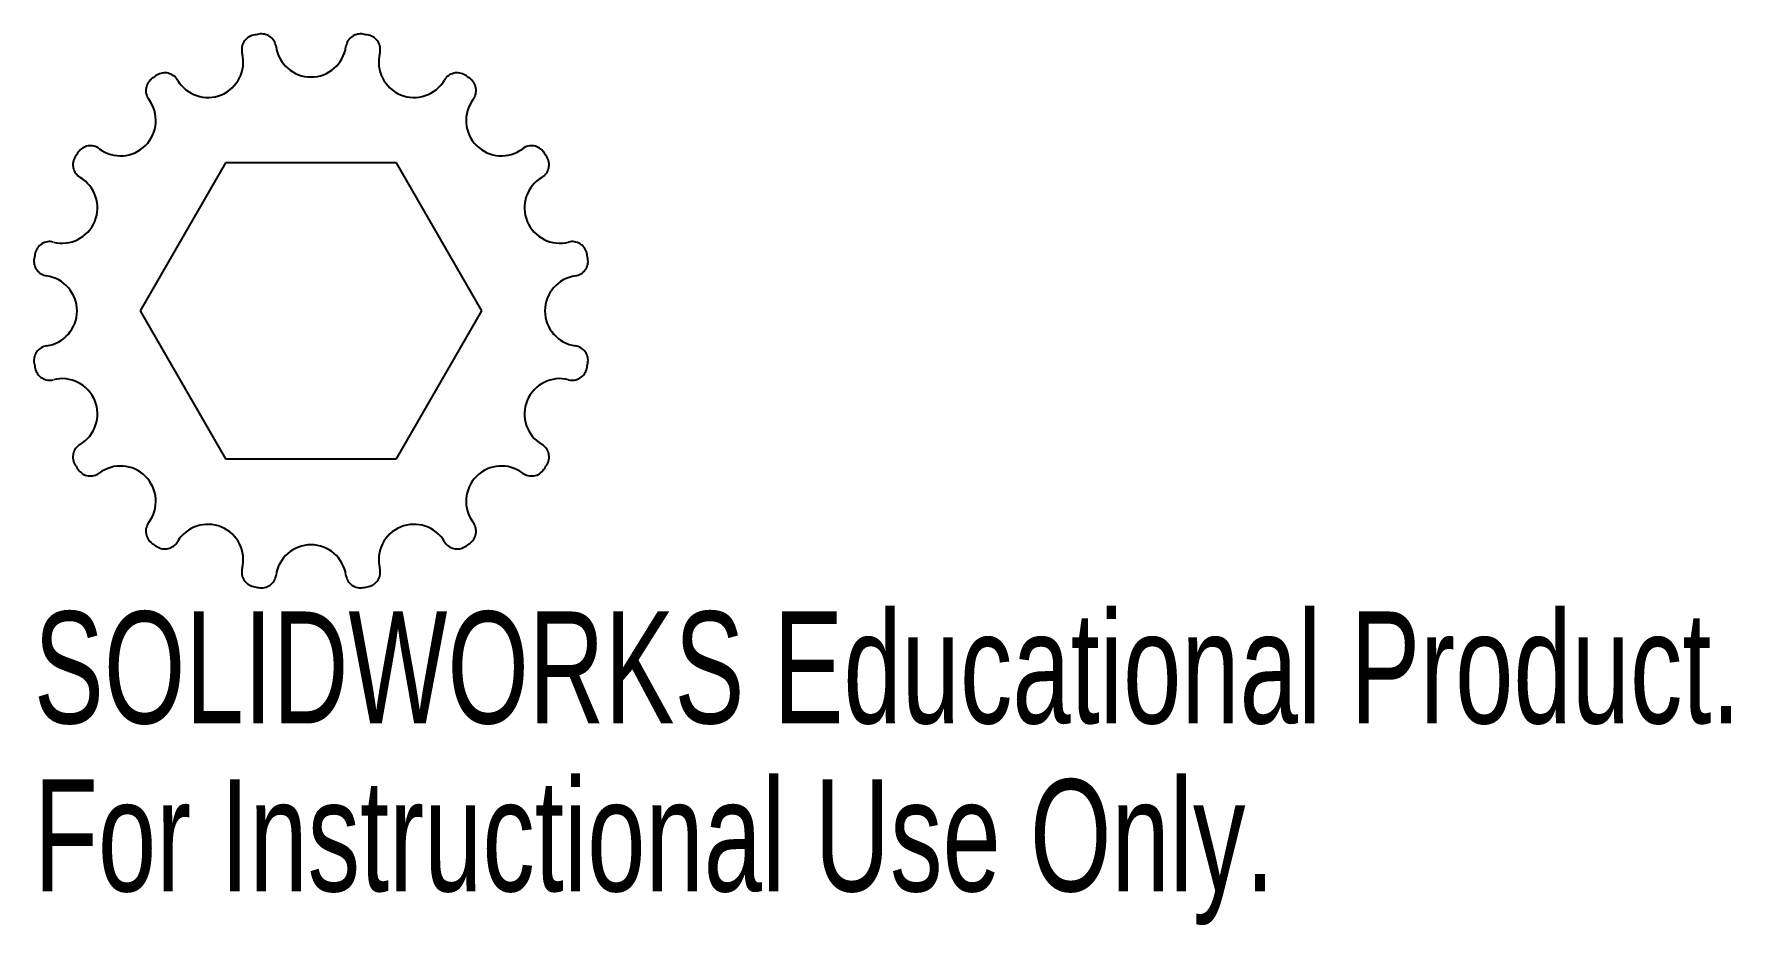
# Model space of a CAD drawing. Header units: inches. Extents: x -0.47 to 2.41, y -1.04 to 0.47.
import ezdxf

# ---------------------------------------------------------------- set-up
doc = ezdxf.new("R2010")
doc.units = ezdxf.units.IN
doc.header["$MEASUREMENT"] = 0
doc.styles.add('SLDTEXTSTYLE0', font='TXT', dxfattribs={"width": 0.7})

msp = doc.modelspace()

# ---------------------------------------------------------------- linework, layer by layer
at = {"color": 7, "linetype": 'Continuous', "lineweight": 25}
for p, q in [((-0.1452, 0.2515), (-0.2904, 0)), ((0.1452, 0.2515), (-0.1452, 0.2515)), ((0.2904, 0), (0.1452, 0.2515)), ((-0.2904, 0), (-0.1452, -0.2515)), ((0.1452, -0.2515), (0.2904, 0)), ((-0.1452, -0.2515), (0.1452, -0.2515))]:
    msp.add_line(p, q, dxfattribs=at)
for centre, radius, start, end in [((-0.0928, 0.4442), 0.025, 101.8048, 194.5104), ((0, 0), 0.4788, 100.6952, 101.8048), ((-0.0842, 0.4459), 0.025, 7.9896, 100.6952), ((0.0842, 0.4459), 0.025, 79.3048, 172.0104), ((0, 0), 0.4788, 78.1952, 79.3048), ((0.0928, 0.4442), 0.025, 345.4896, 78.1952), ((-0.1752, 0.4229), 0.06, 210.4896, 14.5104), ((0, 0.4577), 0.06, 187.9896, 352.0104), ((0.1752, 0.4229), 0.06, 165.4896, 329.5104), ((-0.2484, 0.3797), 0.025, 30.4896, 123.1952), ((0.2484, 0.3797), 0.025, 56.8048, 149.5104), ((-0.2557, 0.3748), 0.025, 124.3048, 217.0104), ((0, 0), 0.4788, 123.1952, 124.3048), ((0, 0), 0.4788, 55.6952, 56.8048), ((0.2557, 0.3748), 0.025, 322.9896, 55.6952), ((-0.3237, 0.3237), 0.06, 232.9896, 37.0104), ((0.3237, 0.3237), 0.06, 142.9896, 307.0104), ((-0.3797, 0.2484), 0.025, 146.8048, 239.5104), ((0, 0), 0.4788, 145.6952, 146.8048), ((-0.3748, 0.2557), 0.025, 52.9896, 145.6952), ((0.3748, 0.2557), 0.025, 34.3048, 127.0104), ((0.3797, 0.2484), 0.025, 300.4896, 33.1952), ((0, 0), 0.4788, 33.1952, 34.3048), ((-0.4229, 0.1752), 0.06, 255.4896, 59.5104), ((0.4229, 0.1752), 0.06, 120.4896, 284.5104), ((-0.4442, 0.0928), 0.025, 75.4896, 168.1952), ((0.4442, 0.0928), 0.025, 11.8048, 104.5104), ((-0.4459, 0.0842), 0.025, 169.3048, 262.0104), ((0, 0), 0.4788, 168.1952, 169.3048), ((0.4459, 0.0842), 0.025, 277.9896, 10.6952), ((0, 0), 0.4788, 10.6952, 11.8048), ((-0.4577, 0), 0.06, 277.9896, 82.0104), ((0.4577, 0), 0.06, 97.9896, 262.0104), ((-0.4459, -0.0842), 0.025, 97.9896, 190.6952), ((0.4459, -0.0842), 0.025, 349.3048, 82.0104), ((0, 0), 0.4788, 190.6952, 191.8048), ((-0.4442, -0.0928), 0.025, 191.8048, 284.5104), ((-0.4229, -0.1752), 0.06, 300.4896, 104.5104), ((0.4229, -0.1752), 0.06, 75.4896, 239.5104), ((0.4442, -0.0928), 0.025, 255.4896, 348.1952), ((0, 0), 0.4788, 348.1952, 349.3048), ((-0.3797, -0.2484), 0.025, 120.4896, 213.1952), ((0.3797, -0.2484), 0.025, 326.8048, 59.5104), ((0, 0), 0.4788, 213.1952, 214.3048), ((-0.3748, -0.2557), 0.025, 214.3048, 307.0104), ((-0.3237, -0.3237), 0.06, 322.9896, 127.0104), ((0.3237, -0.3237), 0.06, 52.9896, 217.0104), ((0.3748, -0.2557), 0.025, 232.9896, 325.6952), ((0, 0), 0.4788, 325.6952, 326.8048), ((-0.2557, -0.3748), 0.025, 142.9896, 235.6952), ((-0.1752, -0.4229), 0.06, 345.4896, 149.5104), ((0.1752, -0.4229), 0.06, 30.4896, 194.5104), ((0.2557, -0.3748), 0.025, 304.3048, 37.0104), ((0, 0), 0.4788, 235.6952, 236.8048), ((-0.2484, -0.3797), 0.025, 236.8048, 329.5104), ((0, -0.4577), 0.06, 7.9896, 172.0104), ((0.2484, -0.3797), 0.025, 210.4896, 303.1952), ((0, 0), 0.4788, 303.1952, 304.3048), ((-0.0928, -0.4442), 0.025, 165.4896, 258.1952), ((-0.0842, -0.4459), 0.025, 259.3048, 352.0104), ((0.0842, -0.4459), 0.025, 187.9896, 280.6952), ((0.0928, -0.4442), 0.025, 281.8048, 14.5104), ((0, 0), 0.4788, 258.1952, 259.3048), ((0, 0), 0.4788, 280.6952, 281.8048)]:
    msp.add_arc(centre, radius, start, end, dxfattribs=at)

# ---------------------------------------------------------------- texts
at = {"color": 7, "linetype": 'Continuous', "char_height": 0.1903, "attachment_point": 1, "style": 'SLDTEXTSTYLE0'}
for s, insert in [('SOLIDWORKS Educational Product.', (-0.4709, -0.511)), ('For Instructional Use Only.', (-0.4709, -0.7965))]:
    msp.add_mtext(s, dxfattribs=dict(at, insert=insert))

doc.saveas('drawing.dxf')
